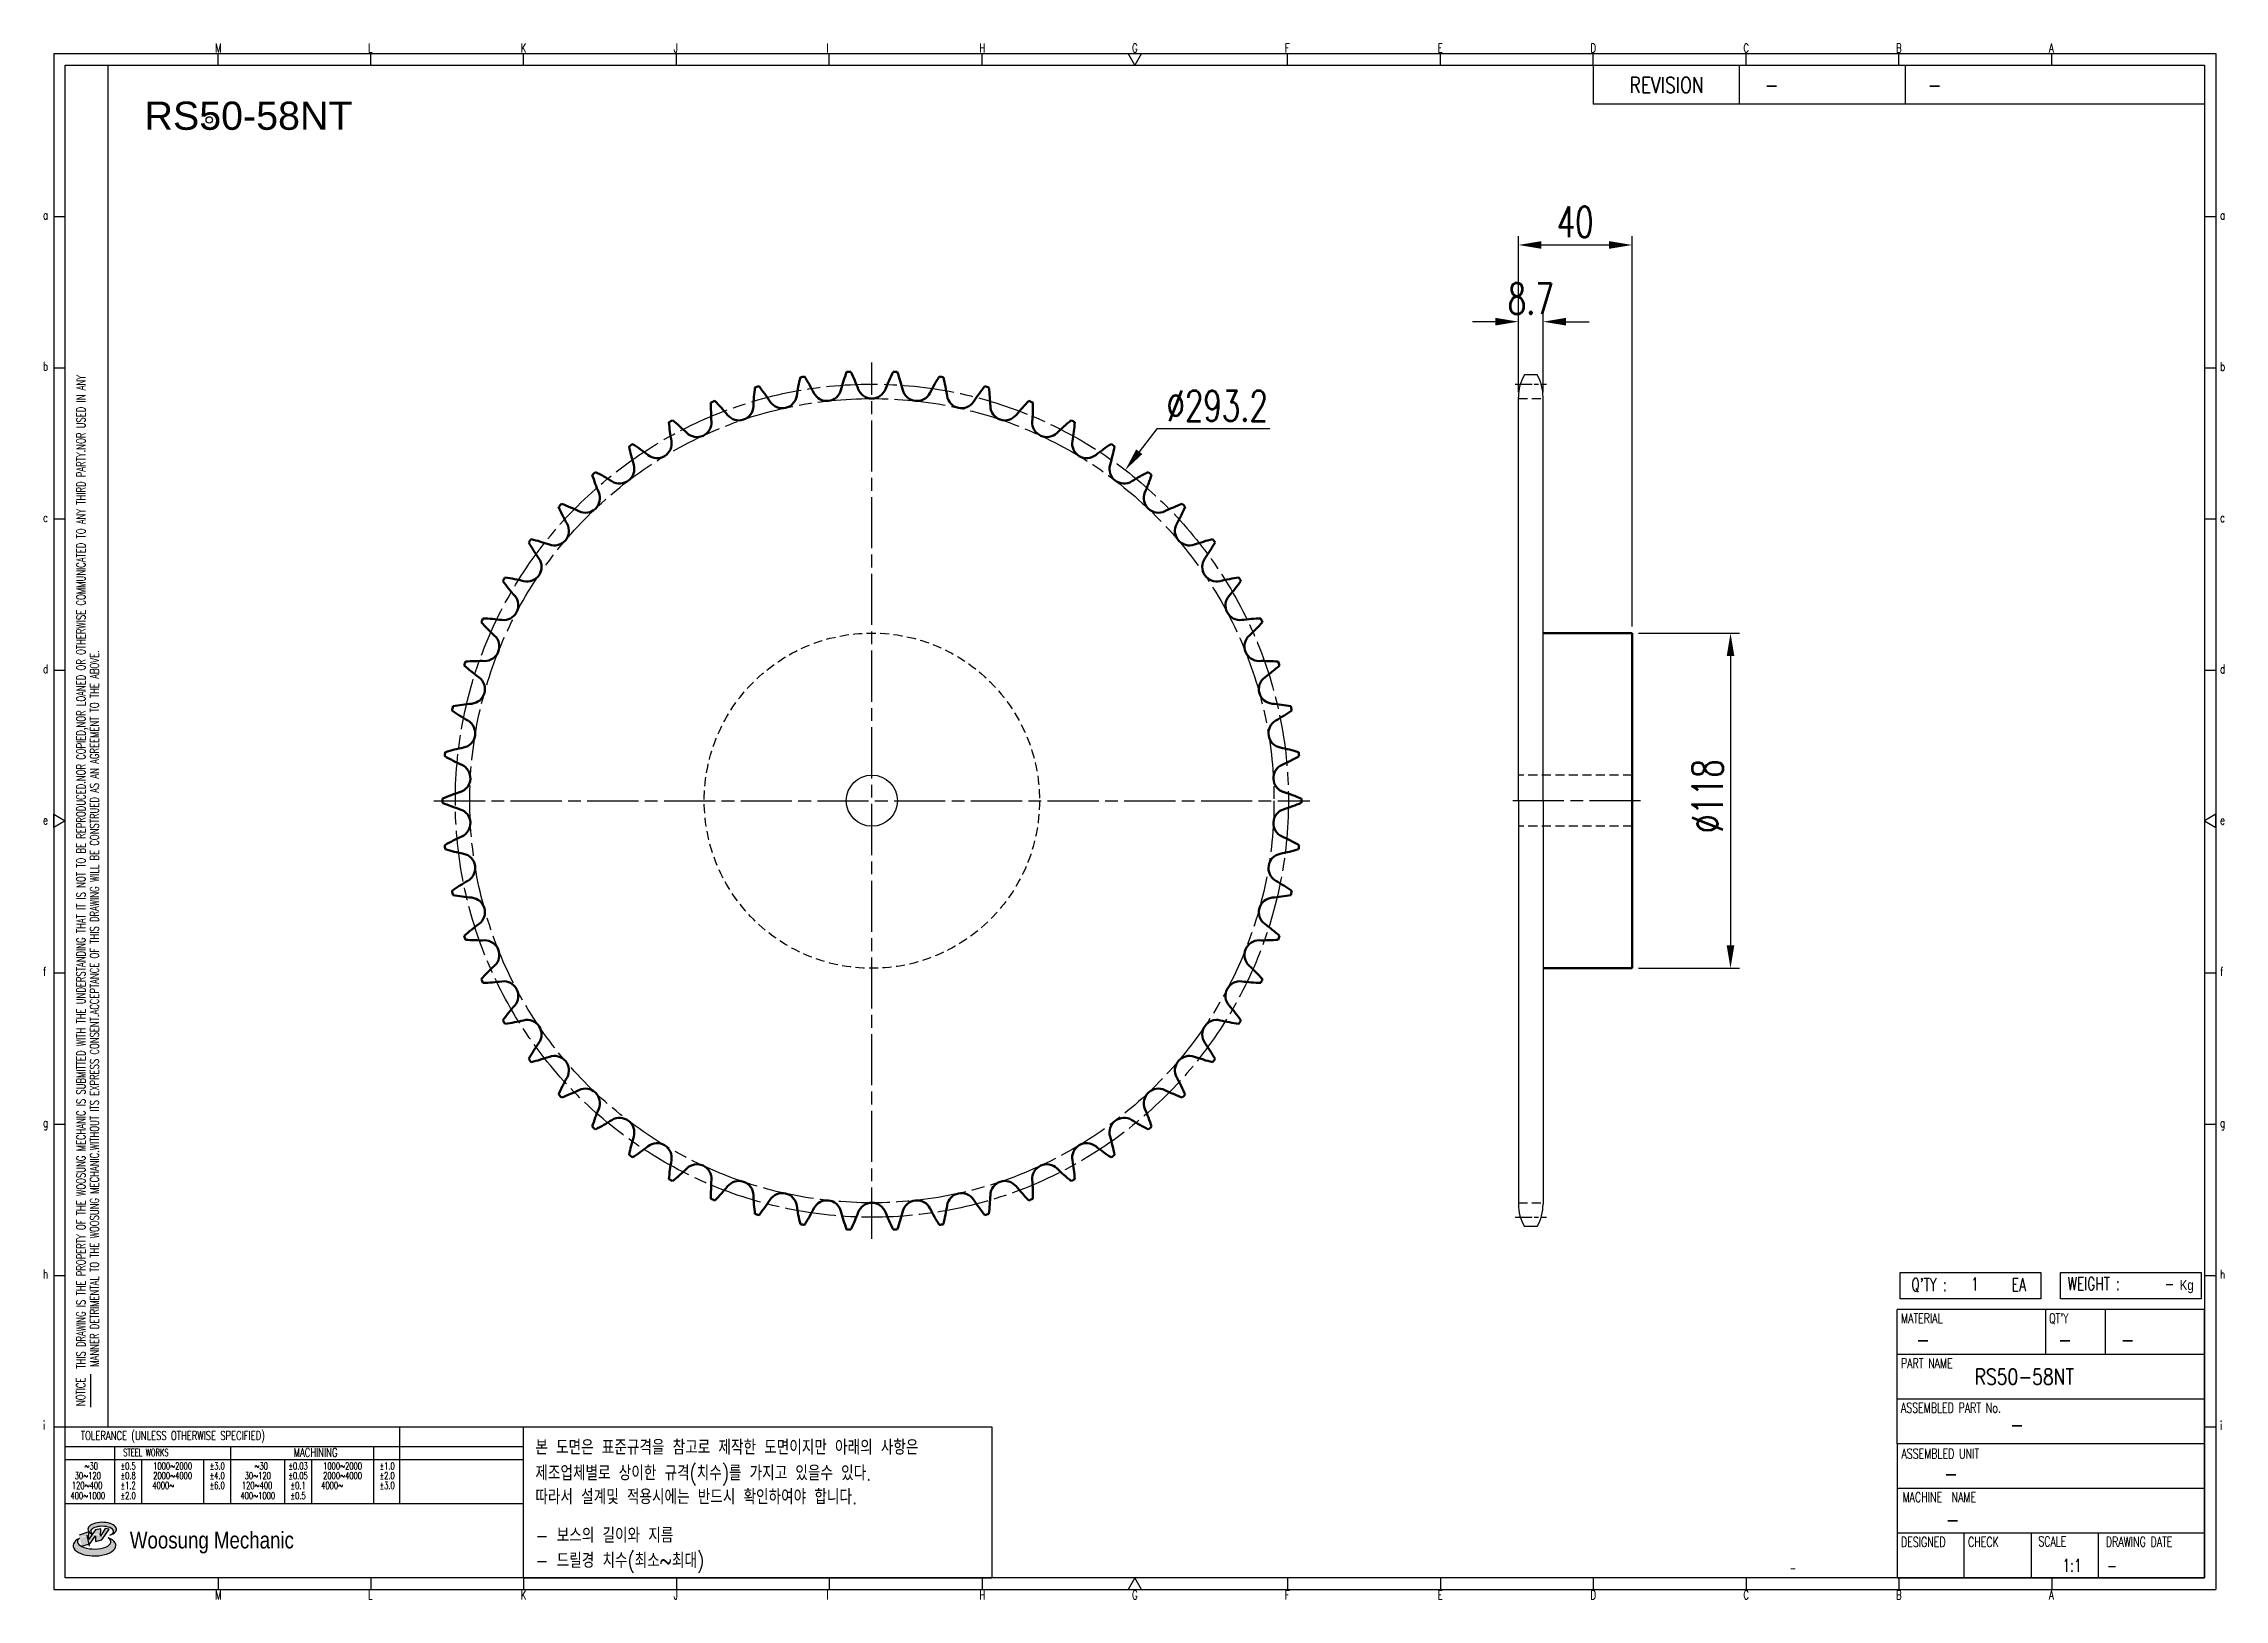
# Model space of a CAD drawing. Header units: millimetres. Extents: x 8306 to 9073, y 4748 to 5296.
import ezdxf
from ezdxf.enums import TextEntityAlignment as Align

# ---------------------------------------------------------------- set-up
doc = ezdxf.new("R2010")
doc.units = ezdxf.units.MM
for name, pattern in [('AM_ISO08W050', [18, 12, -1.5, 3, -1.5]), ('AM_ISO08W050x2', [9, 6, -0.75, 1.5, -0.75]), ('HIDDEN', [9.525, 6.35, -3.175])]:
    doc.linetypes.add(name, pattern=pattern)
for name, color, linetype, lineweight in [('20', 7, 'Continuous', 50), ('22', 30, 'AM_ISO08W050', 25), ('23', 40, 'AM_ISO08W050', 25), ('VIS', 7, 'Continuous', 50)]:
    doc.layers.add(name, color=color, linetype=linetype, lineweight=lineweight)
for name, color, linetype in [('HL', 2, 'HIDDEN'), ('S-DIM', 7, 'Continuous'), ('TITLE', 7, 'Continuous'), ('도면레이아웃', 7, 'Continuous')]:
    doc.layers.add(name, color=color, linetype=linetype)
doc.styles.add('HAN', font='ROMANS.shx', dxfattribs={"width": 0.7, "bigfont": 'whgtxt.shx'})
doc.styles.add('HKD_ST2', font='romans.shx', dxfattribs={"width": 0.7, "height": 4, "bigfont": '@extfont2.shx'})
doc.styles.add('HSG', font='SIMPLEX.shx', dxfattribs={"width": 0.7, "bigfont": 'HSG.shx'})
doc.styles.add('ROMANS', font='romans.shx', dxfattribs={"width": 0.7, "bigfont": 'whgtxt.shx'})
doc.styles.add('SLDTEXTSTYLE4', font='arial.ttf', dxfattribs={"width": 0.8})
doc.styles.get("Standard").update_dxf_attribs({"font": 'arial.ttf'})
doc.dimstyles.new('APP23', dxfattribs={"dimscale": 4.5, "dimtxt": 2.4, "dimasz": 1.8, "dimexe": 0.7, "dimexo": 0.5, "dimgap": 0.6, "dimtad": 1, "dimtoh": 1, "dimdec": 1, "dimrnd": 0.01, "dimzin": 9, "dimdsep": 46, "dimtxsty": 'HSG', "dimcen": 0, "dimclrd": 1, "dimclre": 1, "dimclrt": 256, "dimazin": 2, "dimtp": 1, "dimtm": 1, "dimtfac": 0.5, "dimtdec": 1, "dimtix": 1, "dimtofl": 0, "dimtmove": 0, "dimatfit": 3, "dimfxl": 0, "dimtvp": 1, "dimtolj": 2, "dimlwd": -1, "dimlwe": -1, "dimarcsym": 0})

# ---------------------------------------------------------------- blocks, each defined once
blk = doc.blocks.new('SUYWSHJH')
at = {"layer": '도면레이아웃'}
h = blk.add_hatch(color=10, dxfattribs=at)
h.paths.add_polyline_path([(1.544, 35.177), (1.554, 34.966), (1.779, 35.034), (2.054, 35.422), (1.908, 35.446), (1.728, 35.167), (1.741, 35.439), (1.547, 35.405), (1.292, 35.041), (1.295, 35.33), (0.943, 35.208), (1.03, 34.8), (1.336, 34.885)])
edge = h.paths.add_edge_path()
edge.add_ellipse((1.795, 35.421), major_axis=(-0.53, 0), ratio=0.487785, start_angle=122.36065, end_angle=403.39574)
edge.add_line((1.411, 35.244), (1.419, 35.261))
edge.add_ellipse((1.798, 35.344), major_axis=(-0.423, 0), ratio=0.444396, start_angle=131.58977, end_angle=386.19408, ccw=False)
edge = h.paths.add_edge_path()
edge.add_ellipse((1.512, 34.815), major_axis=(-0.793, 0), ratio=0.480113, start_angle=314.67633, end_angle=590.85213)
edge.add_ellipse((1.501, 34.958), major_axis=(-0.62, 0), ratio=0.43311, start_angle=331.7024, end_angle=574.42495, ccw=False)
for p, q in [((0, 90.118), (80.15, 90.118)), ((0, 90.118), (0, 33.191)), ((6.089, 89.693), (6.089, 90.118)), ((11.753, 89.693), (11.753, 90.118)), ((17.418, 89.693), (17.418, 90.118)), ((23.082, 89.693), (23.082, 90.118)), ((28.746, 89.693), (28.746, 90.118)), ((34.411, 89.693), (34.411, 90.118)), ((45.739, 89.693), (45.739, 90.118)), ((51.404, 89.693), (51.404, 90.118)), ((57.068, 89.693), (57.068, 90.118)), ((62.732, 89.693), (62.732, 90.118)), ((68.397, 89.693), (68.397, 90.118)), ((74.061, 89.693), (74.061, 90.118)), ((80.15, 90.118), (80.15, 33.191)), ((0, 84.085), (0.425, 84.085)), ((79.725, 84.085), (80.15, 84.085)), ((0, 78.478), (0.425, 78.478)), ((79.725, 78.478), (80.15, 78.478)), ((0, 72.87), (0.425, 72.87)), ((79.725, 72.87), (80.15, 72.87)), ((0, 67.262), (0.425, 67.262)), ((79.725, 67.262), (80.15, 67.262)), ((0, 56.047), (0.425, 56.047)), ((79.725, 56.047), (80.15, 56.047)), ((0, 50.439), (0.425, 50.439)), ((79.725, 50.439), (80.15, 50.439)), ((0, 44.832), (0.425, 44.832)), ((79.725, 44.832), (80.15, 44.832)), ((1.377, 39.947), (1.377, 41.174)), ((0, 39.224), (0.425, 39.224)), ((79.725, 39.224), (80.15, 39.224)), ((0, 33.191), (80.15, 33.191)), ((6.089, 33.616), (6.089, 33.191)), ((11.753, 33.616), (11.753, 33.191)), ((17.418, 33.616), (17.418, 33.191)), ((23.082, 33.616), (23.082, 33.191)), ((28.746, 33.616), (28.746, 33.191)), ((34.411, 33.616), (34.411, 33.191)), ((45.739, 33.616), (45.739, 33.191)), ((51.404, 33.616), (51.404, 33.191)), ((57.068, 33.616), (57.068, 33.191)), ((62.732, 33.616), (62.732, 33.191)), ((68.397, 33.616), (68.397, 33.191)), ((74.061, 33.616), (74.061, 33.191))]:
    blk.add_line(p, q)
at = {"color": 2}
for p, q in [((2.017, 39.224), (2.017, 89.693)), ((0.425, 39.224), (17.418, 39.224)), ((12.816, 39.224), (12.816, 36.382)), ((17.418, 33.616), (17.418, 39.224)), ((0.425, 38.487), (17.418, 38.487)), ((0.425, 38.012), (17.418, 38.012)), ((2.257, 38.487), (2.257, 36.382)), ((3.257, 38.012), (3.257, 36.382)), ((5.557, 38.012), (5.557, 36.382)), ((6.557, 38.5), (6.557, 36.382)), ((8.557, 38.012), (8.557, 36.382)), ((9.557, 38.026), (9.557, 36.382)), ((11.857, 38.487), (11.857, 36.382)), ((0.425, 36.382), (17.418, 36.382))]:
    blk.add_line(p, q, dxfattribs=at)
at = {"color": 6, "ltscale": 0.5}
for p, q in [((57.068, 89.693), (57.068, 88.246)), ((62.47, 89.693), (62.47, 88.246)), ((68.635, 89.693), (68.635, 88.246)), ((79.725, 88.246), (57.068, 88.246)), ((68.336, 38.59), (68.336, 43.563)), ((79.725, 43.563), (68.336, 43.563)), ((73.827, 43.563), (73.827, 41.905)), ((76.037, 43.563), (76.037, 41.905)), ((79.725, 38.59), (79.725, 43.563)), ((79.725, 41.905), (68.336, 41.905)), ((79.725, 40.248), (68.336, 40.248)), ((68.336, 38.59), (68.336, 33.616)), ((79.725, 38.59), (68.336, 38.59)), ((79.725, 33.616), (79.725, 38.59)), ((79.725, 36.932), (68.336, 36.932)), ((79.725, 35.274), (68.336, 35.274)), ((70.822, 33.616), (70.822, 35.274)), ((73.309, 33.616), (73.309, 35.274)), ((75.796, 33.616), (75.796, 35.274)), ((68.336, 33.616), (79.725, 33.616))]:
    blk.add_line(p, q, dxfattribs=at)
for points in [[(40.075, 89.693), (39.83, 90.118), (40.32, 90.118)], [(0.425, 89.693), (79.725, 89.693), (79.725, 33.616), (0.425, 33.616)], [(0.425, 61.679), (0, 61.433), (0, 61.924)], [(79.725, 61.679), (80.15, 61.433), (80.15, 61.924)], [(40.075, 33.616), (39.83, 33.191), (40.32, 33.191)]]:
    blk.add_lwpolyline(points, close=True)
at = {"layer": 'TITLE', "color": 20}
for p, q in [((68.449, 43.961), (68.449, 44.936)), ((68.449, 44.936), (73.654, 44.936)), ((73.654, 44.936), (73.654, 43.961)), ((74.39, 43.961), (74.39, 44.936)), ((74.39, 44.936), (79.595, 44.936)), ((79.595, 44.936), (79.595, 43.961)), ((73.654, 43.961), (68.449, 43.961)), ((79.595, 43.961), (74.39, 43.961))]:
    blk.add_line(p, q, dxfattribs=at)
at = {"layer": '도면레이아웃'}
for p, q in [((1.295, 35.33), (0.943, 35.208)), ((1.03, 34.8), (1.336, 34.885)), ((1.224, 35.208), (1.311, 34.8)), ((1.224, 35.208), (1.224, 35.208)), ((1.547, 35.405), (1.292, 35.041)), ((1.292, 35.041), (1.295, 35.33)), ((1.336, 34.885), (1.544, 35.177)), ((1.419, 35.261), (1.411, 35.244)), ((1.544, 35.177), (1.554, 34.966)), ((1.741, 35.439), (1.547, 35.405)), ((1.554, 34.966), (1.779, 35.034)), ((1.908, 35.446), (1.728, 35.167)), ((1.728, 35.167), (1.741, 35.439)), ((1.779, 35.034), (2.054, 35.422)), ((2.054, 35.422), (1.908, 35.446))]:
    blk.add_line(p, q, dxfattribs=at)
for centre, major_axis, ratio, start_param, end_param in [((1.795, 35.421), (-0.53, 0), 0.487785, 2.135596, 7.040584), ((1.512, 34.815), (-0.793, 0), 0.480113, 5.492138, 10.312315), ((1.501, 34.958), (-0.62, 0), 0.43311, 5.789299, 10.025607), ((1.798, 35.344), (-0.423, 0), 0.444396, 2.296675, 6.740358)]:
    blk.add_ellipse(centre, major_axis=major_axis, ratio=ratio, start_param=start_param, end_param=end_param, dxfattribs=at)
at = {"color": 4, "style": 'HKD_ST2', "width": 0.7}
for s, p in [('M', (5.988, 90.164)), ('L', (11.652, 90.164)), ('K', (17.316, 90.164)), ('J', (22.981, 90.164)), ('I', (28.645, 90.164)), ('H', (34.309, 90.164)), ('G', (39.974, 90.164)), ('F', (45.638, 90.164)), ('E', (51.302, 90.164)), ('D', (56.967, 90.164)), ('C', (62.631, 90.164)), ('B', (68.295, 90.164)), ('A', (73.96, 90.164)), ('a', (-0.395, 83.976)), ('a', (80.305, 83.97)), ('b', (-0.395, 78.368)), ('b', (80.305, 78.362)), ('c', (-0.395, 72.76)), ('c', (80.305, 72.754)), ('d', (-0.395, 67.153)), ('d', (80.305, 67.147)), ('e', (-0.395, 61.545)), ('e', (80.305, 61.539)), ('f', (-0.395, 55.937)), ('f', (80.305, 55.931)), ('g', (-0.395, 50.33)), ('g', (80.305, 50.324)), ('h', (-0.395, 44.722)), ('h', (80.305, 44.716)), ('i', (-0.395, 39.114)), ('i', (80.305, 39.108)), ('M', (5.988, 32.824)), ('L', (11.652, 32.824)), ('K', (17.316, 32.824)), ('J', (22.981, 32.824)), ('I', (28.645, 32.824)), ('H', (34.309, 32.824)), ('G', (39.974, 32.824)), ('F', (45.638, 32.824)), ('E', (51.302, 32.824)), ('D', (56.967, 32.824)), ('C', (62.631, 32.824)), ('B', (68.295, 32.824)), ('A', (73.96, 32.824))]:
    blk.add_text(s, height=0.326, dxfattribs=at).set_placement(p)
for s, height, style, width, p in [('REVISION', 0.5806, 'HAN', 0.8, (58.415, 88.664)), ('-', 0.581, 'HAN', 0.8, (63.426, 88.664)), ('-', 0.581, 'HAN', 0.8, (69.468, 88.664)), ("Q'TY : ", 0.4746, 'HKD_ST2', 0.7, (68.857, 44.253)), ('1', 0.475, 'HKD_ST2', 0.7, (71.071, 44.275)), ('EA', 0.4746, 'HKD_ST2', 0.7, (72.578, 44.253)), ('WEIGHT : ', 0.4746, 'HKD_ST2', 0.7, (74.65, 44.286)), ('-', 0.581, 'HAN', 0.8, (69.029, 42.157)), ('-', 0.581, 'HAN', 0.8, (74.289, 42.157)), ('-', 0.581, 'HAN', 0.8, (76.623, 42.157)), ('-', 0.581, 'HAN', 0.8, (72.515, 39.013)), ('-', 0.581, 'HAN', 0.8, (70.067, 37.189)), ('-', 0.581, 'HAN', 0.8, (70.126, 35.48)), ('1:1', 0.4746, 'HKD_ST2', 0.7, (74.458, 33.848)), ('-', 0.475, 'HKD_ST2', 0.7, (76.112, 33.837))]:
    blk.add_text(s, height=height, dxfattribs=dict(style=style, width=width)).set_placement(p)
at = {"color": 6, "style": 'HKD_ST2', "width": 0.7}
for s, p in [(' THIS DRAWING IS THE PROPERTY OF THE WOOSUNG MECHANIC IS SUBMITTED WITH THE UNDERSTANDING THAT IT IS NOT TO BE REPRODUCED.NOR COPIED,NOR LOANED OR OTHERWISE COMMUNICATED TO ANY THIRD PARTY.NOR USED IN ANY', (1.173, 41.217)), ('MANNER DETRIMENTAL TO THE WOOSUNG MECHANIC.WITHOUT ITS EXPRESS CONSENT.ACCEPTANCE OF THIS DRAWING WILL BE CONSTRUED AS AN AGREEMENT TO THE ABOVE.', (1.672, 41.447))]:
    blk.add_text(s, height=0.326266, rotation=90, dxfattribs=at).set_placement(p)
at = {"style": 'HKD_ST2', "width": 0.7}
blk.add_text('-', height=0.475, dxfattribs=at).set_placement((78.613, 44.286), align=Align.RIGHT)
at = {"color": 4, "style": 'HKD_ST2', "width": 0.7}
for s, height, p in [('MATERIAL', 0.3651, (68.474, 43.425)), ("QT'Y", 0.3651, (73.965, 43.425)), ('PART NAME', 0.3651, (68.474, 41.756)), ('ASSEMBLED PART No.', 0.36511, (68.474, 40.109)), ('ASSEMBLED UNIT', 0.36511, (68.49, 38.408)), ('MACHINE  NAME', 0.36511, (68.532, 36.794)), ('DESIGNED', 0.3651, (68.474, 35.136)), ('CHECK', 0.3651, (70.961, 35.136)), ('SCALE', 0.3651, (73.566, 35.153)), ('DRAWING DATE', 0.36511, (76.071, 35.141))]:
    blk.add_text(s, height=height, dxfattribs=at).set_placement(p, align=Align.TOP_LEFT)
at = {"style": 'HKD_ST2', "width": 0.7}
blk.add_text('NOTICE', height=0.3263, rotation=90, dxfattribs=at).set_placement((1.163, 39.988))
for s, height, style, width, p in [('TOLERANCE (UNLESS OTHERWISE SPECIFIED)', 0.32627, 'HKD_ST2', 0.7, (4.417, 38.896)), ('-', 0.326, 'ROMANS', 0.65, (64.469, 33.975))]:
    blk.add_text(s, height=height, dxfattribs=dict(style=style, width=width)).set_placement(p, align=Align.MIDDLE_CENTER)
at = {"color": 4, "style": 'HKD_ST2', "width": 0.7}
for s, height, p in [('STEEL WORKS', 0.26101, (3.416, 38.268)), ('MACHINING', 0.3263, (9.707, 38.27)), ('%%P0.5', 0.261, (2.757, 37.762)), ('%%P0.8', 0.261, (2.757, 37.411)), ('%%P3.0', 0.261, (6.057, 37.762)), ('%%P4.0', 0.261, (6.057, 37.411)), ('%%P0.03', 0.261, (9.057, 37.762)), ('%%P0.05', 0.261, (9.057, 37.411)), ('%%P1.0', 0.261, (12.357, 37.762)), ('%%P2.0', 0.261, (12.357, 37.411)), ('%%P1.2', 0.261, (2.757, 37.045)), ('%%P2.0', 0.261, (2.757, 36.67)), ('%%P6.0', 0.261, (6.057, 37.045)), ('%%P0.1', 0.261, (9.057, 37.045)), ('%%P0.5', 0.261, (9.057, 36.67)), ('%%P3.0', 0.261, (12.357, 37.045))]:
    blk.add_text(s, height=height, dxfattribs=at).set_placement(p, align=Align.MIDDLE)
for s, height, p in [('30%%126120', 0.261, (1.263, 37.411)), ('%%12630', 0.261, (1.389, 37.762)), ('2000%%1264000', 0.26101, (4.407, 37.411)), ('1000%%1262000', 0.26101, (4.407, 37.762)), ('30%%126120', 0.261, (7.563, 37.411)), ('%%12630', 0.261, (7.689, 37.762)), ('2000%%1264000', 0.26101, (10.707, 37.411)), ('1000%%1262000', 0.26101, (10.707, 37.762)), ('400%%1261000', 0.26101, (1.263, 36.67)), ('120%%126400', 0.26101, (1.237, 37.045)), ('4000%%126', 0.261, (4.061, 37.045)), ('400%%1261000', 0.26101, (7.563, 36.67)), ('120%%126400', 0.26101, (7.537, 37.045)), ('4000%%126', 0.261, (10.321, 37.045))]:
    blk.add_text(s, height=height, dxfattribs=at).set_placement(p, align=Align.MIDDLE_CENTER)
at = {"color": 1, "style": 'SLDTEXTSTYLE4', "width": 0.8}
blk.add_text('Woosung Mechanic', height=0.61957, dxfattribs=at).set_placement((2.822, 34.711))
at = {"layer": 'TITLE', "width": 0.8}
blk.add_text('Kg', height=0.3789, dxfattribs=at).set_placement((78.807, 44.286))
blk = doc.blocks.new('*D526')
at = {"layer": 'Defpoints', "color": 0, "transparency": 16777216}
for p in [(8686.59, 5145.76), (8508.23, 4913.01)]:
    blk.add_point(p, dxfattribs=at)
at = {"layer": 'S-DIM', "color": 1, "transparency": 16777216}
for p, q in [((8697.71, 5160.28), (8691.51, 5152.19)), ((8737.49, 5160.28), (8697.71, 5160.28))]:
    blk.add_line(p, q, dxfattribs=at)
blk.add_solid([(8690.44, 5153.01), (8692.59, 5151.37), (8686.59, 5145.76)], dxfattribs=at)
at = {"layer": 'S-DIM', "transparency": 16777216, "insert": (8718.95, 5168.38), "char_height": 10.8, "attachment_point": 5, "style": 'HSG'}
blk.add_mtext('\\A2;∅293.2', dxfattribs=at)
blk = doc.blocks.new('*D527')
at = {"layer": 'Defpoints', "color": 0, "transparency": 16777216}
for p in [(8833.67, 5197.97), (8824.97, 5170.91), (8833.67, 5170.91)]:
    blk.add_point(p, dxfattribs=at)
at = {"layer": 'S-DIM', "color": 1, "transparency": 16777216}
for p, q in [((8816.87, 5197.97), (8808.77, 5197.97)), ((8824.97, 5173.16), (8824.97, 5201.12)), ((8833.67, 5173.16), (8833.67, 5201.12)), ((8841.77, 5197.97), (8849.87, 5197.97))]:
    blk.add_line(p, q, dxfattribs=at)
for points in [[(8816.87, 5199.32), (8816.87, 5196.62), (8824.97, 5197.97)], [(8841.77, 5199.32), (8841.77, 5196.62), (8833.67, 5197.97)]]:
    blk.add_solid(points, dxfattribs=at)
at = {"layer": 'S-DIM', "transparency": 16777216, "insert": (8829.32, 5206.07), "char_height": 10.8, "attachment_point": 5, "style": 'HSG'}
blk.add_mtext('\\A2;8.7', dxfattribs=at)
blk = doc.blocks.new('*D528')
at = {"layer": 'Defpoints', "color": 0, "transparency": 16777216}
for p in [(8864.97, 5224.97), (8824.97, 5170.91), (8864.97, 5088.38)]:
    blk.add_point(p, dxfattribs=at)
at = {"layer": 'S-DIM', "color": 1, "transparency": 16777216}
for p, q in [((8824.97, 5173.16), (8824.97, 5228.12)), ((8864.97, 5090.63), (8864.97, 5228.12)), ((8833.07, 5224.97), (8856.87, 5224.97))]:
    blk.add_line(p, q, dxfattribs=at)
for points in [[(8833.07, 5226.32), (8833.07, 5223.62), (8824.97, 5224.97)], [(8856.87, 5226.32), (8856.87, 5223.62), (8864.97, 5224.97)]]:
    blk.add_solid(points, dxfattribs=at)
at = {"layer": 'S-DIM', "transparency": 16777216, "insert": (8844.97, 5233.07), "char_height": 10.8, "attachment_point": 5, "style": 'HSG'}
blk.add_mtext('\\A2;40', dxfattribs=at)
blk = doc.blocks.new('*D529')
at = {"layer": 'Defpoints', "color": 0, "transparency": 16777216}
for p in [(8864.97, 5088.38), (8864.97, 4970.38), (8899.63, 4970.38)]:
    blk.add_point(p, dxfattribs=at)
at = {"layer": 'S-DIM', "color": 1, "transparency": 16777216}
for p, q in [((8867.22, 5088.38), (8902.78, 5088.38)), ((8899.63, 5080.28), (8899.63, 4978.48)), ((8867.22, 4970.38), (8902.78, 4970.38))]:
    blk.add_line(p, q, dxfattribs=at)
for points in [[(8898.28, 5080.28), (8900.98, 5080.28), (8899.63, 5088.38)], [(8898.28, 4978.48), (8900.98, 4978.48), (8899.63, 4970.38)]]:
    blk.add_solid(points, dxfattribs=at)
at = {"layer": 'S-DIM', "transparency": 16777216, "insert": (8891.53, 5030.98), "char_height": 10.8, "attachment_point": 5, "rotation": 90, "style": 'HSG'}
blk.add_mtext('\\A2;%%c118', dxfattribs=at)

msp = doc.modelspace()

# ---------------------------------------------------------------- linework, layer by layer
for p, q in [((8831.54, 5179.31), (8827.09, 5179.31)), ((8824.97, 5029.38), (8824.97, 5171.37)), ((8833.67, 5029.38), (8833.67, 5171.37)), ((8824.97, 5029.38), (8824.97, 4887.4)), ((8833.67, 5029.38), (8833.67, 4887.4)), ((8831.54, 4879.46), (8827.09, 4879.46))]:
    msp.add_line(p, q)
at = {"color": 4}
msp.add_lwpolyline([(8474.83, 4809.04), (8639.67, 4809.04), (8639.67, 4755.79), (8474.83, 4755.79)], close=True, dxfattribs=at)
for centre, radius in [((8364.19, 5268.96), 1.15), ((8597.41, 5029.38), 9)]:
    msp.add_circle(centre, radius)
for centre, start, end in [((8840.84, 5171.37), 150, 180), ((8817.79, 5171.37), 0, 30), ((8840.84, 4887.4), 180, 210), ((8817.79, 4887.4), 330, 0)]:
    msp.add_arc(centre, 15.87, start, end)
at = {"layer": '20'}
for centre, radius, start, end in [((8628.81, 5165.43), 73.15, 172.60921, 177.84483), ((8597.41, 5029.38), 151.16, 105.23889, 105.79559), ((8500.37, 5129.77), 73.15, 33.18966, 38.42527), ((8643.33, 5161.24), 73.15, 166.40231, 171.63793), ((8597.41, 5029.38), 151.16, 99.032, 99.58869), ((8511.79, 5139.67), 73.15, 26.98276, 32.21838), ((8581.55, 5175.19), 5.13, 206.98276, 345.43103), ((8657.32, 5155.5), 73.15, 160.19542, 165.43103), ((8597.41, 5029.38), 151.16, 92.8251, 93.3818), ((8524.22, 5148.28), 73.15, 20.77586, 26.01148), ((8597.41, 5176.05), 5.13, 200.77586, 339.22414), ((8670.6, 5148.28), 73.15, 153.98852, 159.22414), ((8597.41, 5029.38), 151.16, 86.6182, 87.1749), ((8537.5, 5155.5), 73.15, 14.56897, 19.80458), ((8613.27, 5175.19), 5.13, 194.56897, 333.01724), ((8683.03, 5139.67), 73.15, 147.78162, 153.01724), ((8597.41, 5029.38), 151.16, 80.41131, 80.968), ((8551.49, 5161.24), 73.15, 8.36207, 13.59769), ((8694.45, 5129.77), 73.15, 141.57473, 146.81034), ((8597.41, 5029.38), 151.16, 74.20441, 74.76111), ((8566.01, 5165.43), 73.15, 2.15517, 7.39079), ((8613.91, 5168.02), 73.15, 178.81611, 184.05172), ((8597.41, 5029.38), 151.16, 111.44579, 112.00249), ((8490.08, 5118.69), 73.15, 39.39655, 44.63217), ((8550.58, 5168.37), 5.13, 219.39655, 357.84483), ((8565.88, 5172.62), 5.13, 213.18966, 351.63793), ((8628.94, 5172.62), 5.13, 188.36207, 326.81034), ((8644.24, 5168.37), 5.13, 182.15517, 320.60345), ((8704.73, 5118.69), 73.15, 135.36783, 140.60345), ((8597.41, 5029.38), 151.16, 67.99751, 68.55421), ((8580.9, 5168.02), 73.15, 355.94828, 1.18389), ((8597.41, 5029.38), 151.16, 117.65268, 118.20938), ((8598.83, 5169), 73.15, 185.023, 190.25862), ((8481.06, 5106.56), 73.15, 45.60345, 50.83907), ((8535.83, 5162.49), 5.13, 225.60345, 4.05172), ((8658.99, 5162.49), 5.13, 175.94828, 314.39655), ((8713.76, 5106.56), 73.15, 129.16093, 134.39655), ((8597.41, 5029.38), 151.16, 61.79062, 62.34732), ((8595.99, 5169), 73.15, 349.74138, 354.977), ((8597.41, 5029.38), 151.16, 123.85958, 124.41628), ((8583.72, 5168.33), 73.15, 191.2299, 196.46552), ((8473.4, 5093.53), 73.15, 51.81034, 57.04596), ((8521.8, 5155.05), 5.13, 231.81034, 10.25862), ((8673.02, 5155.05), 5.13, 169.74138, 308.18966), ((8721.42, 5093.53), 73.15, 122.95404, 128.18966), ((8611.09, 5168.33), 73.15, 343.53448, 348.7701), ((8597.41, 5029.38), 151.16, 55.58372, 56.14042), ((8597.41, 5029.38), 151.16, 130.06648, 130.62318), ((8568.78, 5166.04), 73.15, 197.4368, 202.67241), ((8467.19, 5079.74), 73.15, 58.01724, 63.25286), ((8508.65, 5146.14), 5.13, 238.01724, 16.46552), ((8686.17, 5146.14), 5.13, 163.53448, 301.98276), ((8727.63, 5079.74), 73.15, 116.74714, 121.98276), ((8626.04, 5166.04), 73.15, 337.32759, 342.5632), ((8597.41, 5029.38), 151.16, 49.37682, 49.93352), ((8496.55, 5135.86), 5.13, 244.22414, 22.67241), ((8698.27, 5135.86), 5.13, 157.32759, 295.77586), ((8597.41, 5029.38), 151.16, 136.27337, 136.83007), ((8554.17, 5162.14), 73.15, 203.64369, 208.87931), ((8462.51, 5065.37), 73.15, 64.22414, 69.45976), ((8732.31, 5065.37), 73.15, 110.54024, 115.77586), ((8640.64, 5162.14), 73.15, 331.12069, 336.35631), ((8597.41, 5029.38), 151.16, 43.16993, 43.72663), ((8597.41, 5029.38), 151.16, 142.48027, 143.03697), ((8540.07, 5156.69), 73.15, 209.85059, 215.08621), ((8459.41, 5050.57), 73.15, 70.43103, 75.66665), ((8485.63, 5124.33), 5.13, 250.43103, 28.87931), ((8709.19, 5124.33), 5.13, 151.12069, 289.56897), ((8735.41, 5050.57), 73.15, 104.33335, 109.56897), ((8654.74, 5156.69), 73.15, 324.91379, 330.14941), ((8597.41, 5029.38), 151.16, 36.96303, 37.51973), ((8476.02, 5111.69), 5.13, 256.63793, 35.08621), ((8718.8, 5111.69), 5.13, 144.91379, 283.36207), ((8597.41, 5029.38), 151.16, 148.68717, 149.24387), ((8526.65, 5149.74), 73.15, 216.05749, 221.2931), ((8457.93, 5035.53), 73.15, 76.63793, 81.87355), ((8736.89, 5035.53), 73.15, 98.12645, 103.36207), ((8668.17, 5149.74), 73.15, 318.7069, 323.94251), ((8597.41, 5029.38), 151.16, 30.75613, 31.31283), ((8467.83, 5098.08), 5.13, 262.84483, 41.2931), ((8726.99, 5098.08), 5.13, 138.7069, 277.15517), ((8597.41, 5029.38), 151.16, 154.89406, 155.45076), ((8514.05, 5141.39), 73.15, 222.26438, 227.5), ((8458.08, 5020.41), 73.15, 82.84483, 88.08045), ((8736.74, 5020.41), 73.15, 91.91955, 97.15517), ((8680.77, 5141.39), 73.15, 312.5, 317.73562), ((8597.41, 5029.38), 151.16, 24.54924, 25.10594), ((8461.16, 5083.67), 5.13, 269.05172, 47.5), ((8733.66, 5083.67), 5.13, 132.5, 270.94828), ((8597.41, 5029.38), 151.16, 161.10096, 161.65766), ((8502.43, 5131.72), 73.15, 228.47128, 233.7069), ((8459.87, 5005.4), 73.15, 89.05172, 94.28734), ((8734.95, 5005.4), 73.15, 85.71266, 90.94828), ((8692.39, 5131.72), 73.15, 306.2931, 311.52872), ((8597.41, 5029.38), 151.16, 18.34234, 18.89904), ((8456.09, 5068.62), 5.13, 275.25862, 53.7069), ((8738.73, 5068.62), 5.13, 126.2931, 264.74138), ((8597.41, 5029.38), 151.16, 167.30786, 167.86456), ((8491.92, 5120.85), 73.15, 234.67818, 239.91379), ((8463.27, 4990.67), 73.15, 95.25862, 100.49424), ((8731.55, 4990.67), 73.15, 79.50576, 84.74138), ((8702.9, 5120.85), 73.15, 300.08621, 305.32182), ((8597.41, 5029.38), 151.16, 12.13544, 12.69214), ((8452.68, 5053.11), 5.13, 281.46552, 59.91379), ((8742.14, 5053.11), 5.13, 120.08621, 258.53448), ((8597.41, 5029.38), 151.16, 173.51475, 174.07145), ((8482.65, 5108.91), 73.15, 240.88507, 246.12069), ((8468.24, 4976.39), 73.15, 101.46552, 106.70113), ((8726.58, 4976.39), 73.15, 73.29887, 78.53448), ((8712.17, 5108.91), 73.15, 293.87931, 299.11493), ((8597.41, 5029.38), 151.16, 5.92855, 6.48525), ((8450.96, 5037.32), 5.13, 287.67241, 66.12069), ((8743.86, 5037.32), 5.13, 113.87931, 252.32759), ((8474.72, 4962.74), 73.15, 107.67241, 112.90803), ((8597.41, 5029.38), 151.16, 179.72165, 180.27835), ((8474.72, 5096.03), 73.15, 247.09197, 252.32759), ((8720.09, 4962.74), 73.15, 67.09197, 72.32759), ((8720.09, 5096.03), 73.15, 287.67241, 292.90803), ((8597.41, 5029.38), 151.16, 359.72165, 0.27835), ((8450.96, 5021.44), 5.13, 293.87931, 72.32759), ((8743.86, 5021.44), 5.13, 107.67241, 246.12069), ((8482.65, 4949.86), 73.15, 113.87931, 119.11493), ((8597.41, 5029.38), 151.16, 185.92855, 186.48525), ((8468.24, 5082.38), 73.15, 253.29887, 258.53448), ((8726.58, 5082.38), 73.15, 281.46552, 286.70113), ((8712.17, 4949.86), 73.15, 60.88507, 66.12069), ((8597.41, 5029.38), 151.16, 353.51475, 354.07145), ((8452.68, 5005.66), 5.13, 300.08621, 78.53448), ((8742.14, 5005.66), 5.13, 101.46552, 239.91379), ((8491.92, 4937.92), 73.15, 120.08621, 125.32182), ((8597.41, 5029.38), 151.16, 192.13544, 192.69214), ((8702.9, 4937.92), 73.15, 54.67818, 59.91379), ((8597.41, 5029.38), 151.16, 347.30786, 347.86456), ((8463.27, 5068.1), 73.15, 259.50576, 264.74138), ((8456.09, 4990.15), 5.13, 306.2931, 84.74138), ((8738.73, 4990.15), 5.13, 95.25862, 233.7069), ((8731.55, 5068.1), 73.15, 275.25862, 280.49424), ((8502.43, 4927.05), 73.15, 126.2931, 131.52872), ((8597.41, 5029.38), 151.16, 198.34234, 198.89904), ((8692.39, 4927.05), 73.15, 48.47128, 53.7069), ((8597.41, 5029.38), 151.16, 341.10096, 341.65766), ((8459.87, 5053.37), 73.15, 265.71266, 270.94828), ((8461.16, 4975.1), 5.13, 312.5, 90.94828), ((8733.66, 4975.1), 5.13, 89.05172, 227.5), ((8734.95, 5053.37), 73.15, 269.05172, 274.28734), ((8514.05, 4917.38), 73.15, 132.5, 137.73562), ((8597.41, 5029.38), 151.16, 204.54924, 205.10594), ((8680.77, 4917.38), 73.15, 42.26438, 47.5), ((8597.41, 5029.38), 151.16, 334.89406, 335.45076), ((8458.08, 5038.36), 73.15, 271.91955, 277.15517), ((8467.83, 4960.69), 5.13, 318.7069, 97.15517), ((8726.99, 4960.69), 5.13, 82.84483, 221.2931), ((8736.74, 5038.36), 73.15, 262.84483, 268.08045), ((8526.65, 4909.03), 73.15, 138.7069, 143.94251), ((8597.41, 5029.38), 151.16, 210.75613, 211.31283), ((8457.93, 5023.24), 73.15, 278.12645, 283.36207), ((8476.02, 4947.08), 5.13, 324.91379, 103.36207), ((8718.8, 4947.08), 5.13, 76.63793, 215.08621), ((8736.89, 5023.24), 73.15, 256.63793, 261.87355), ((8668.17, 4909.03), 73.15, 36.05749, 41.2931), ((8597.41, 5029.38), 151.16, 328.68717, 329.24387), ((8540.07, 4902.08), 73.15, 144.91379, 150.14941), ((8654.74, 4902.08), 73.15, 29.85059, 35.08621), ((8597.41, 5029.38), 151.16, 216.96303, 217.51973), ((8459.41, 5008.2), 73.15, 284.33335, 289.56897), ((8485.63, 4934.44), 5.13, 331.12069, 109.56897), ((8709.19, 4934.44), 5.13, 70.43103, 208.87931), ((8735.41, 5008.2), 73.15, 250.43103, 255.66665), ((8597.41, 5029.38), 151.16, 322.48027, 323.03697), ((8554.17, 4896.63), 73.15, 151.12069, 156.35631), ((8496.55, 4922.91), 5.13, 337.32759, 115.77586), ((8698.27, 4922.91), 5.13, 64.22414, 202.67241), ((8640.64, 4896.63), 73.15, 23.64369, 28.87931), ((8597.41, 5029.38), 151.16, 223.16993, 223.72663), ((8462.51, 4993.4), 73.15, 290.54024, 295.77586), ((8568.78, 4892.73), 73.15, 157.32759, 162.5632), ((8626.04, 4892.73), 73.15, 17.4368, 22.67241), ((8732.31, 4993.4), 73.15, 244.22414, 249.45976), ((8597.41, 5029.38), 151.16, 316.27337, 316.83007), ((8597.41, 5029.38), 151.16, 229.37682, 229.93352), ((8467.19, 4979.03), 73.15, 296.74714, 301.98276), ((8508.65, 4912.63), 5.13, 343.53448, 121.98276), ((8686.17, 4912.63), 5.13, 58.01724, 196.46552), ((8727.63, 4979.03), 73.15, 238.01724, 243.25286), ((8597.41, 5029.38), 151.16, 310.06648, 310.62318), ((8583.72, 4890.44), 73.15, 163.53448, 168.7701), ((8473.4, 4965.24), 73.15, 302.95404, 308.18966), ((8521.8, 4903.71), 5.13, 349.74138, 128.18966), ((8673.02, 4903.71), 5.13, 51.81034, 190.25862), ((8721.42, 4965.24), 73.15, 231.81034, 237.04596), ((8611.09, 4890.44), 73.15, 11.2299, 16.46552), ((8597.41, 5029.38), 151.16, 235.58372, 236.14042), ((8598.83, 4889.77), 73.15, 169.74138, 174.977), ((8481.06, 4952.21), 73.15, 309.16093, 314.39655), ((8535.83, 4896.28), 5.13, 355.94828, 134.39655), ((8658.99, 4896.28), 5.13, 45.60345, 184.05172), ((8713.76, 4952.21), 73.15, 225.60345, 230.83907), ((8595.99, 4889.77), 73.15, 5.023, 10.25862), ((8597.41, 5029.38), 151.16, 303.85958, 304.41628), ((8597.41, 5029.38), 151.16, 241.79062, 242.34732), ((8613.91, 4890.74), 73.15, 175.94828, 181.18389), ((8490.08, 4940.08), 73.15, 315.36783, 320.60345), ((8550.58, 4890.4), 5.13, 2.15517, 140.60345), ((8628.81, 4893.34), 73.15, 182.15517, 187.39079), ((8565.88, 4886.15), 5.13, 8.36207, 146.81034), ((8628.94, 4886.15), 5.13, 33.18966, 171.63793), ((8566.01, 4893.34), 73.15, 352.60921, 357.84483), ((8644.24, 4890.4), 5.13, 39.39655, 177.84483), ((8704.73, 4940.08), 73.15, 219.39655, 224.63217), ((8580.9, 4890.74), 73.15, 358.81611, 4.05172), ((8597.41, 5029.38), 151.16, 297.65268, 298.20938), ((8597.41, 5029.38), 151.16, 247.99751, 248.55421), ((8597.41, 5029.38), 151.16, 254.20441, 254.76111), ((8500.37, 4929), 73.15, 321.57473, 326.81034), ((8643.33, 4897.53), 73.15, 188.36207, 193.59769), ((8511.79, 4919.1), 73.15, 327.78162, 333.01724), ((8581.55, 4883.58), 5.13, 14.56897, 153.01724), ((8657.32, 4903.27), 73.15, 194.56897, 199.80458), ((8524.22, 4910.49), 73.15, 333.98852, 339.22414), ((8597.41, 4882.72), 5.13, 20.77586, 159.22414), ((8670.6, 4910.49), 73.15, 200.77586, 206.01148), ((8537.5, 4903.27), 73.15, 340.19542, 345.43103), ((8613.27, 4883.58), 5.13, 26.98276, 165.43103), ((8683.03, 4919.1), 73.15, 206.98276, 212.21838), ((8551.49, 4897.53), 73.15, 346.40231, 351.63793), ((8694.45, 4929), 73.15, 213.18966, 218.42527), ((8597.41, 5029.38), 151.16, 285.23889, 285.79559), ((8597.41, 5029.38), 151.16, 291.44579, 292.00249), ((8597.41, 5029.38), 151.16, 260.41131, 260.968), ((8597.41, 5029.38), 151.16, 266.6182, 267.1749), ((8597.41, 5029.38), 151.16, 272.8251, 273.3818), ((8597.41, 5029.38), 151.16, 279.032, 279.58869)]:
    msp.add_arc(centre, radius, start, end, dxfattribs=at)
at = {"layer": '22', "linetype": 'AM_ISO08W050x2'}
for p, q in [((8823.79, 5176), (8834.85, 5176)), ((8823.79, 4882.77), (8834.85, 4882.77))]:
    msp.add_line(p, q, dxfattribs=at)
at = {"layer": '23', "color": 4, "linetype": 'AM_ISO08W050x2', "ltscale": 3}
for p, q in [((8597.41, 4875.22), (8597.41, 5183.55)), ((8443.25, 5029.38), (8751.57, 5029.38)), ((8868, 5029.38), (8821.94, 5029.38))]:
    msp.add_line(p, q, dxfattribs=at)
for radius in [146.61, 141.53]:
    msp.add_circle((8597.41, 5029.38), radius, dxfattribs=at)
at = {"layer": 'HL', "ltscale": 0.5}
for p, q in [((8824.97, 5170.91), (8833.67, 5170.91)), ((8864.97, 5038.38), (8824.97, 5038.38)), ((8864.97, 5020.38), (8824.97, 5020.38)), ((8824.97, 4887.86), (8833.67, 4887.86))]:
    msp.add_line(p, q, dxfattribs=at)
msp.add_circle((8597.41, 5029.38), 59, dxfattribs=at)
at = {"layer": 'VIS'}
for p, q in [((8864.97, 5088.38), (8833.67, 5088.38)), ((8864.97, 5088.38), (8864.97, 4970.38)), ((8864.97, 4970.38), (8833.67, 4970.38))]:
    msp.add_line(p, q, dxfattribs=at)

# ---------------------------------------------------------------- block references
at = {"xscale": 9.49539871366783, "yscale": 9.49539871366783, "zscale": 9.49539871366783}
msp.add_blockref('SUYWSHJH', (8309.44, 4436.6), dxfattribs=at)

# ---------------------------------------------------------------- texts
at = {"color": 2}
msp.add_text('RS50-58NT', height=9.921, dxfattribs=at).set_placement((8341.41, 5265.5))
at = {"style": 'HAN', "width": 0.8}
msp.add_text('RS50-58NT', height=5.513, dxfattribs=at).set_placement((8985.58, 4823.87))
at = {"color": 4, "style": 'HAN', "width": 0.8}
for s, p in [('본 도면은 표준규격을 참고로 제작한 도면이지만 아래의 사항은', (8478.96, 4799.19)), ('제조업체별로 상이한 규격(치수)를 가지고 있을수 있다.', (8478.96, 4790.14)), ('따라서 설계및 적용시에는 반드시 확인하여야 합니다.', (8478.96, 4781.75)), ('- 보스의 길이와 지름', (8478.96, 4768.22)), ('- 드릴경 치수(최소~최대)', (8478.96, 4759.34))]:
    msp.add_text(s, height=5.2164, dxfattribs=at).set_placement(p)

# ---------------------------------------------------------------- dimensions: what is measured, and where the dimension line sits
at = {"layer": 'S-DIM'}
dim = msp.add_linear_dim(base=(8864.97, 5224.97), p1=(8824.97, 5170.91), p2=(8864.97, 5088.38), dimstyle='APP23', dxfattribs=at)
dim.commit()
dim.dimension.update_dxf_attribs({"geometry": '*D528', "text_midpoint": (8844.97, 5233.07)})
dim = msp.add_linear_dim(base=(8833.67, 5197.97), p1=(8824.97, 5170.91), p2=(8833.67, 5170.91), dimstyle='APP23', dxfattribs=at)
dim.commit()
dim.dimension.update_dxf_attribs({"geometry": '*D527', "text_midpoint": (8829.32, 5197.97), "dimtype": 160})
dim = msp.add_diameter_dim_2p(p1=(8508.23, 4913.01), p2=(8686.59, 5145.76), dimstyle='APP23', dxfattribs=at)
dim.commit()
dim.dimension.update_dxf_attribs({"geometry": '*D526', "text_midpoint": (8718.95, 5160.28), "dimtype": 163})
dim = msp.add_linear_dim(base=(8899.63, 4970.38), p1=(8864.97, 5088.38), p2=(8864.97, 4970.38), angle=90, text='%%c<>', dimstyle='APP23', dxfattribs=at)
dim.commit()
dim.dimension.update_dxf_attribs({"geometry": '*D529', "text_midpoint": (8899.63, 5030.98), "dimtype": 160})

doc.saveas('drawing.dxf')
